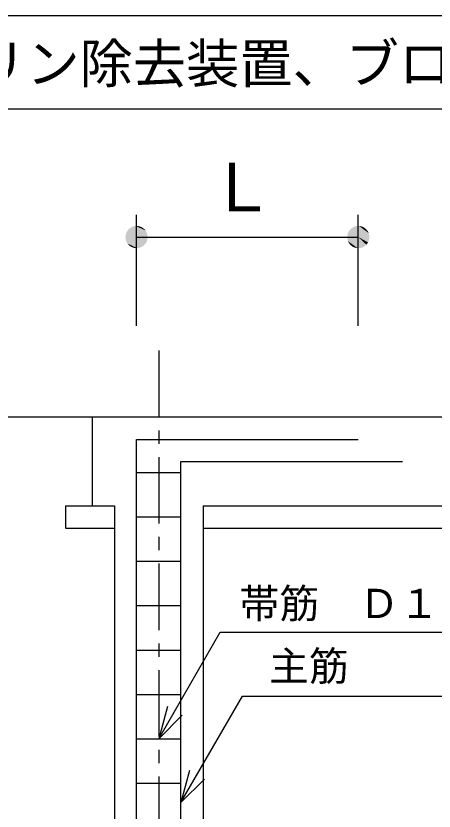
# Model space of a CAD drawing. Units: millimetres, scale not verified. Extents: x -24028 to 8910, y -6308 to 6308.
# Drawn here: x 788 to 1731, y 874 to 2666 of the extents above; entities that cross this region are included whole.
import ezdxf
from ezdxf.enums import TextEntityAlignment as Align

# ---------------------------------------------------------------- set-up
doc = ezdxf.new("R2010")
doc.units = ezdxf.units.MM
doc.header["$LTSCALE"] = 30
doc.linetypes.add('CHAIN1', pattern=[8, 5, -1, 1, -1])
for name, color, linetype, lineweight in [('0-3_製作', 3, 'Continuous', 25), ('0-6_07', 3, 'Continuous', 25), ('1-1_SUNPO', 52, 'Continuous', 25)]:
    doc.layers.add(name, color=color, linetype=linetype, lineweight=lineweight)
doc.styles.add('ＭＳ ゴシック', font='')
doc.styles.get('ＭＳ ゴシック').set_extended_font_data('MS Gothic')

msp = doc.modelspace()

# ---------------------------------------------------------------- linework, layer by layer
at = {"layer": '0-3_製作', "color": 2, "linetype": 'CHAIN1'}
msp.add_line((1110.37, 1911.69), (1110.37, -584.33), dxfattribs=at)
at = {"layer": '0-3_製作', "color": 2}
for p, q in [((3064.43, 1761.69), (-154.63, 1761.69)), ((960.38, 1761.69), (960.38, 1561.69)), ((900.37, 1561.69), (900.37, 1511.69)), ((900.37, 1561.69), (1010.38, 1561.69)), ((1010.38, 1561.69), (1010.38, -118.31)), ((1210.37, 1561.69), (2850.37, 1561.69)), ((1210.37, 1561.69), (1210.37, -118.31)), ((1230.37, 1561.69), (1230.37, 1560.91)), ((900.37, 1511.69), (1010.38, 1511.69)), ((1210.37, 1511.69), (2850.37, 1511.69)), ((1110.37, 1036.94), (1248.94, 1276.94)), ((1248.94, 1276.94), (2648.94, 1276.94)), ((1129.79, 1109.38), (1110.37, 1036.94)), ((1110.37, 1036.94), (1163.41, 1089.97)), ((1179.79, 965.34), (1160.37, 892.89)), ((1160.37, 892.89), (1213.41, 945.92))]:
    msp.add_line(p, q, dxfattribs=at)
at = {"layer": '0-3_製作'}
for p, q in [((1060.37, -268.31), (1060.37, 1711.69)), ((1060.37, 1711.69), (1560.37, 1711.69)), ((1160.37, -218.31), (1160.37, 1661.69)), ((1160.37, 1661.69), (1660.38, 1661.69)), ((1060.37, 1636.94), (1160.37, 1636.94)), ((1060.37, 1536.94), (1160.37, 1536.94)), ((1060.37, 1436.94), (1160.37, 1436.94)), ((1060.37, 1336.94), (1160.37, 1336.94)), ((1060.37, 1236.94), (1160.37, 1236.94)), ((1060.37, 1136.94), (1160.37, 1136.94)), ((1060.37, 1036.94), (1160.37, 1036.94)), ((1060.37, 936.94), (1160.37, 936.94))]:
    msp.add_line(p, q, dxfattribs=at)
at = {"layer": '0-3_製作', "color": 2}
msp.add_lwpolyline([(1160.37, 892.89), (1298.94, 1132.89), (2278.94, 1132.89)], dxfattribs=at)
at = {"layer": '0-6_07'}
for p, q in [((3338.21, 2666.05), (158.67, 2666.05)), ((3338.21, 2456.04), (158.67, 2456.04))]:
    msp.add_line(p, q, dxfattribs=at)
at = {"layer": '1-1_SUNPO', "color": 2}
for p, q in [((1060.37, 1967.61), (1060.37, 2217.61)), ((1560.37, 1967.61), (1560.37, 2217.61)), ((1060.37, 2167.61), (1560.37, 2167.61))]:
    msp.add_line(p, q, dxfattribs=at)
at = {"layer": '1-1_SUNPO'}
for points in [[(1085.37, 2167.61), (1042.15, 2184.72), (1044.44, 2186.87)], [(1085.37, 2167.61), (1044.44, 2186.87), (1046.98, 2188.72)], [(1085.18, 2170.74), (1046.98, 2188.72), (1049.73, 2190.23)], [(1085.37, 2167.61), (1046.98, 2188.72), (1085.18, 2170.74)], [(1084.59, 2173.83), (1049.73, 2190.23), (1052.65, 2191.38)], [(1085.18, 2170.74), (1049.73, 2190.23), (1084.59, 2173.83)], [(1083.62, 2176.81), (1052.65, 2191.38), (1055.69, 2192.17)], [(1084.59, 2173.83), (1052.65, 2191.38), (1083.62, 2176.81)], [(1082.28, 2179.65), (1055.69, 2192.17), (1058.8, 2192.56)], [(1083.62, 2176.81), (1055.69, 2192.17), (1082.28, 2179.65)], [(1080.6, 2182.3), (1058.8, 2192.56), (1061.94, 2192.56)], [(1082.28, 2179.65), (1058.8, 2192.56), (1080.6, 2182.3)], [(1078.6, 2184.72), (1061.94, 2192.56), (1065.06, 2192.17)], [(1080.6, 2182.3), (1061.94, 2192.56), (1078.6, 2184.72)], [(1076.31, 2186.87), (1065.06, 2192.17), (1068.1, 2191.38)], [(1078.6, 2184.72), (1065.06, 2192.17), (1076.31, 2186.87)], [(1073.77, 2188.72), (1068.1, 2191.38), (1071.02, 2190.23)], [(1076.31, 2186.87), (1068.1, 2191.38), (1073.77, 2188.72)], [(1585.37, 2167.61), (1542.15, 2184.72), (1544.44, 2186.87)], [(1585.37, 2167.61), (1544.44, 2186.87), (1546.98, 2188.72)], [(1585.37, 2167.61), (1546.98, 2188.72), (1549.73, 2190.23)], [(1585.37, 2167.61), (1549.73, 2190.23), (1552.65, 2191.38)], [(1585.18, 2170.74), (1552.65, 2191.38), (1555.69, 2192.17)], [(1585.37, 2167.61), (1552.65, 2191.38), (1585.18, 2170.74)], [(1584.59, 2173.83), (1555.69, 2192.17), (1558.8, 2192.56)], [(1585.18, 2170.74), (1555.69, 2192.17), (1584.59, 2173.83)], [(1583.62, 2176.81), (1558.8, 2192.56), (1561.94, 2192.56)], [(1584.59, 2173.83), (1558.8, 2192.56), (1583.62, 2176.81)], [(1582.28, 2179.65), (1561.94, 2192.56), (1565.06, 2192.17)], [(1583.62, 2176.81), (1561.94, 2192.56), (1582.28, 2179.65)], [(1580.6, 2182.3), (1565.06, 2192.17), (1568.1, 2191.38)], [(1582.28, 2179.65), (1565.06, 2192.17), (1580.6, 2182.3)], [(1578.6, 2184.72), (1568.1, 2191.38), (1571.02, 2190.23)], [(1580.6, 2182.3), (1568.1, 2191.38), (1578.6, 2184.72)], [(1576.31, 2186.87), (1571.02, 2190.23), (1573.77, 2188.72)], [(1578.6, 2184.72), (1571.02, 2190.23), (1576.31, 2186.87)], [(1035.57, 2170.74), (1060.32, 2167.61), (1035.37, 2167.61)], [(1085.37, 2167.61), (1035.57, 2170.74), (1036.16, 2173.83)], [(1035.57, 2170.74), (1060.32, 2167.61), (1060.32, 2167.61)], [(1035.57, 2170.74), (1060.33, 2167.62), (1060.32, 2167.61)], [(1035.57, 2170.74), (1060.33, 2167.63), (1060.33, 2167.62)], [(1035.57, 2170.74), (1060.33, 2167.63), (1060.33, 2167.63)], [(1035.57, 2170.74), (1060.33, 2167.64), (1060.33, 2167.63)], [(1035.57, 2170.74), (1060.34, 2167.64), (1060.33, 2167.64)], [(1035.57, 2170.74), (1060.34, 2167.65), (1060.34, 2167.64)], [(1035.57, 2170.74), (1060.35, 2167.65), (1060.34, 2167.65)], [(1035.57, 2170.74), (1060.35, 2167.65), (1060.35, 2167.65)], [(1035.57, 2170.74), (1060.36, 2167.66), (1060.35, 2167.65)], [(1035.57, 2170.74), (1060.36, 2167.66), (1060.36, 2167.66)], [(1035.57, 2170.74), (1060.37, 2167.66), (1060.36, 2167.66)], [(1035.57, 2170.74), (1060.38, 2167.66), (1060.37, 2167.66)], [(1085.37, 2167.61), (1060.38, 2167.66), (1035.57, 2170.74)], [(1085.37, 2167.61), (1036.16, 2173.83), (1037.13, 2176.81)], [(1085.37, 2167.61), (1037.13, 2176.81), (1038.47, 2179.65)], [(1085.37, 2167.61), (1038.47, 2179.65), (1040.15, 2182.3)], [(1085.37, 2167.61), (1040.15, 2182.3), (1042.15, 2184.72)], [(1535.57, 2170.74), (1560.32, 2167.61), (1535.37, 2167.61)], [(1585.37, 2167.61), (1535.57, 2170.74), (1536.16, 2173.83)], [(1535.57, 2170.74), (1560.32, 2167.61), (1560.32, 2167.61)], [(1535.57, 2170.74), (1560.33, 2167.62), (1560.32, 2167.61)], [(1535.57, 2170.74), (1560.33, 2167.63), (1560.33, 2167.62)], [(1535.57, 2170.74), (1560.33, 2167.63), (1560.33, 2167.63)], [(1535.57, 2170.74), (1560.33, 2167.64), (1560.33, 2167.63)], [(1535.57, 2170.74), (1560.34, 2167.64), (1560.33, 2167.64)], [(1535.57, 2170.74), (1560.34, 2167.65), (1560.34, 2167.64)], [(1535.57, 2170.74), (1560.35, 2167.65), (1560.34, 2167.65)], [(1535.57, 2170.74), (1560.35, 2167.65), (1560.35, 2167.65)], [(1535.57, 2170.74), (1560.36, 2167.66), (1560.35, 2167.65)], [(1535.57, 2170.74), (1560.36, 2167.66), (1560.36, 2167.66)], [(1535.57, 2170.74), (1560.37, 2167.66), (1560.36, 2167.66)], [(1535.57, 2170.74), (1560.38, 2167.66), (1560.37, 2167.66)], [(1585.37, 2167.61), (1560.38, 2167.66), (1535.57, 2170.74)], [(1585.37, 2167.61), (1536.16, 2173.83), (1537.13, 2176.81)], [(1585.37, 2167.61), (1537.13, 2176.81), (1538.47, 2179.65)], [(1585.37, 2167.61), (1538.47, 2179.65), (1540.15, 2182.3)], [(1585.37, 2167.61), (1540.15, 2182.3), (1542.15, 2184.72)], [(1060.32, 2167.6), (1035.37, 2167.61), (1060.32, 2167.61)], [(1060.33, 2167.6), (1035.37, 2167.61), (1060.32, 2167.6)], [(1060.33, 2167.59), (1035.37, 2167.61), (1060.33, 2167.6)], [(1060.33, 2167.58), (1035.37, 2167.61), (1060.33, 2167.59)], [(1060.33, 2167.58), (1035.37, 2167.61), (1060.33, 2167.58)], [(1060.34, 2167.57), (1035.37, 2167.61), (1060.33, 2167.58)], [(1060.34, 2167.57), (1035.37, 2167.61), (1060.34, 2167.57)], [(1060.35, 2167.57), (1035.37, 2167.61), (1060.34, 2167.57)], [(1060.35, 2167.56), (1035.37, 2167.61), (1060.35, 2167.57)], [(1082.28, 2155.56), (1035.37, 2167.61), (1060.35, 2167.56)], [(1080.6, 2152.91), (1035.37, 2167.61), (1082.28, 2155.56)], [(1078.6, 2150.49), (1035.37, 2167.61), (1080.6, 2152.91)], [(1076.31, 2148.35), (1035.37, 2167.61), (1078.6, 2150.49)], [(1073.77, 2146.5), (1035.37, 2167.61), (1076.31, 2148.35)], [(1073.77, 2146.5), (1035.57, 2164.47), (1035.37, 2167.61)], [(1071.02, 2144.99), (1035.57, 2164.47), (1073.77, 2146.5)], [(1071.02, 2144.99), (1036.16, 2161.39), (1035.57, 2164.47)], [(1068.1, 2143.83), (1036.16, 2161.39), (1071.02, 2144.99)], [(1068.1, 2143.83), (1037.13, 2158.41), (1036.16, 2161.39)], [(1065.06, 2143.05), (1037.13, 2158.41), (1068.1, 2143.83)], [(1065.06, 2143.05), (1038.47, 2155.56), (1037.13, 2158.41)], [(1061.94, 2142.66), (1038.47, 2155.56), (1065.06, 2143.05)], [(1061.94, 2142.66), (1040.15, 2152.91), (1038.47, 2155.56)], [(1058.8, 2142.66), (1040.15, 2152.91), (1061.94, 2142.66)], [(1058.8, 2142.66), (1042.15, 2150.49), (1040.15, 2152.91)], [(1082.28, 2155.56), (1060.35, 2167.56), (1060.36, 2167.56)], [(1082.28, 2155.56), (1060.36, 2167.56), (1060.37, 2167.56)], [(1082.28, 2155.56), (1060.36, 2167.56), (1060.36, 2167.56)], [(1082.28, 2155.56), (1060.37, 2167.56), (1060.38, 2167.56)], [(1085.37, 2167.61), (1060.38, 2167.66), (1060.38, 2167.66)], [(1085.37, 2167.61), (1060.39, 2167.66), (1060.38, 2167.66)], [(1082.28, 2155.56), (1060.38, 2167.56), (1060.39, 2167.56)], [(1082.28, 2155.56), (1060.38, 2167.56), (1060.38, 2167.56)], [(1085.37, 2167.61), (1060.39, 2167.65), (1060.39, 2167.66)], [(1085.37, 2167.61), (1060.4, 2167.65), (1060.39, 2167.65)], [(1082.28, 2155.56), (1060.39, 2167.56), (1060.4, 2167.57)], [(1082.28, 2155.56), (1060.39, 2167.56), (1060.39, 2167.56)], [(1085.37, 2167.61), (1060.41, 2167.65), (1060.4, 2167.65)], [(1082.28, 2155.56), (1060.4, 2167.57), (1060.41, 2167.57)], [(1085.37, 2167.61), (1060.41, 2167.64), (1060.41, 2167.65)], [(1085.37, 2167.61), (1060.41, 2167.64), (1060.41, 2167.64)], [(1085.37, 2167.61), (1060.42, 2167.63), (1060.41, 2167.64)], [(1082.28, 2155.56), (1060.41, 2167.58), (1060.42, 2167.58)], [(1082.28, 2155.56), (1060.41, 2167.57), (1060.41, 2167.58)], [(1082.28, 2155.56), (1060.41, 2167.57), (1060.41, 2167.57)], [(1085.37, 2167.61), (1060.42, 2167.63), (1060.42, 2167.63)], [(1085.37, 2167.61), (1060.42, 2167.62), (1060.42, 2167.63)], [(1085.37, 2167.61), (1060.42, 2167.61), (1060.42, 2167.62)], [(1085.18, 2164.47), (1060.42, 2167.61), (1085.37, 2167.61)], [(1084.59, 2161.39), (1060.42, 2167.61), (1085.18, 2164.47)], [(1083.62, 2158.41), (1060.42, 2167.61), (1084.59, 2161.39)], [(1082.28, 2155.56), (1060.42, 2167.61), (1083.62, 2158.41)], [(1082.28, 2155.56), (1060.42, 2167.6), (1060.42, 2167.61)], [(1060.42, 2167.61), (1060.42, 2167.61), (1085.37, 2167.61)], [(1082.28, 2155.56), (1060.42, 2167.6), (1060.42, 2167.6)], [(1082.28, 2155.56), (1060.42, 2167.59), (1060.42, 2167.6)], [(1082.28, 2155.56), (1060.42, 2167.58), (1060.42, 2167.59)], [(1560.32, 2167.6), (1535.37, 2167.61), (1560.32, 2167.61)], [(1560.33, 2167.6), (1535.37, 2167.61), (1560.32, 2167.6)], [(1560.33, 2167.59), (1535.37, 2167.61), (1560.33, 2167.6)], [(1560.33, 2167.58), (1535.37, 2167.61), (1560.33, 2167.59)], [(1560.33, 2167.58), (1535.37, 2167.61), (1560.33, 2167.58)], [(1560.34, 2167.57), (1535.37, 2167.61), (1560.33, 2167.58)], [(1560.34, 2167.57), (1535.37, 2167.61), (1560.34, 2167.57)], [(1560.35, 2167.57), (1535.37, 2167.61), (1560.34, 2167.57)], [(1578.6, 2150.49), (1535.37, 2167.61), (1560.35, 2167.57)], [(1576.31, 2148.35), (1535.37, 2167.61), (1578.6, 2150.49)], [(1573.77, 2146.5), (1535.37, 2167.61), (1576.31, 2148.35)], [(1571.02, 2144.99), (1535.37, 2167.61), (1573.77, 2146.5)], [(1568.1, 2143.83), (1535.37, 2167.61), (1571.02, 2144.99)], [(1568.1, 2143.83), (1535.57, 2164.47), (1535.37, 2167.61)], [(1565.06, 2143.05), (1535.57, 2164.47), (1568.1, 2143.83)], [(1565.06, 2143.05), (1536.16, 2161.39), (1535.57, 2164.47)], [(1561.94, 2142.66), (1536.16, 2161.39), (1565.06, 2143.05)], [(1561.94, 2142.66), (1537.13, 2158.41), (1536.16, 2161.39)], [(1558.8, 2142.66), (1537.13, 2158.41), (1561.94, 2142.66)], [(1558.8, 2142.66), (1538.47, 2155.56), (1537.13, 2158.41)], [(1555.69, 2143.05), (1538.47, 2155.56), (1558.8, 2142.66)], [(1555.69, 2143.05), (1540.15, 2152.91), (1538.47, 2155.56)], [(1552.65, 2143.83), (1540.15, 2152.91), (1555.69, 2143.05)], [(1552.65, 2143.83), (1542.15, 2150.49), (1540.15, 2152.91)], [(1578.6, 2150.49), (1560.35, 2167.57), (1560.35, 2167.56)], [(1578.6, 2150.49), (1560.35, 2167.56), (1560.36, 2167.56)], [(1578.6, 2150.49), (1560.36, 2167.56), (1560.37, 2167.56)], [(1578.6, 2150.49), (1560.36, 2167.56), (1560.36, 2167.56)], [(1578.6, 2150.49), (1560.37, 2167.56), (1560.38, 2167.56)], [(1585.37, 2167.61), (1560.38, 2167.66), (1560.38, 2167.66)], [(1585.37, 2167.61), (1560.39, 2167.66), (1560.38, 2167.66)], [(1578.6, 2150.49), (1560.38, 2167.56), (1560.39, 2167.56)], [(1578.6, 2150.49), (1560.38, 2167.56), (1560.38, 2167.56)], [(1585.37, 2167.61), (1560.39, 2167.65), (1560.39, 2167.66)], [(1585.37, 2167.61), (1560.4, 2167.65), (1560.39, 2167.65)], [(1578.6, 2150.49), (1560.39, 2167.56), (1560.4, 2167.57)], [(1578.6, 2150.49), (1560.39, 2167.56), (1560.39, 2167.56)], [(1585.37, 2167.61), (1560.41, 2167.65), (1560.4, 2167.65)], [(1578.6, 2150.49), (1560.4, 2167.57), (1560.41, 2167.57)], [(1585.37, 2167.61), (1560.41, 2167.64), (1560.41, 2167.65)], [(1585.37, 2167.61), (1560.41, 2167.64), (1560.41, 2167.64)], [(1585.37, 2167.61), (1560.42, 2167.63), (1560.41, 2167.64)], [(1578.6, 2150.49), (1560.41, 2167.58), (1560.42, 2167.58)], [(1578.6, 2150.49), (1560.41, 2167.57), (1560.41, 2167.58)], [(1578.6, 2150.49), (1560.41, 2167.57), (1560.41, 2167.57)], [(1585.37, 2167.61), (1560.42, 2167.63), (1560.42, 2167.63)], [(1585.37, 2167.61), (1560.42, 2167.62), (1560.42, 2167.63)], [(1585.37, 2167.61), (1560.42, 2167.61), (1560.42, 2167.62)], [(1585.18, 2164.47), (1560.42, 2167.61), (1585.37, 2167.61)], [(1584.59, 2161.39), (1560.42, 2167.61), (1585.18, 2164.47)], [(1583.62, 2158.41), (1560.42, 2167.61), (1584.59, 2161.39)], [(1582.28, 2155.56), (1560.42, 2167.61), (1583.62, 2158.41)], [(1580.6, 2152.91), (1560.42, 2167.61), (1582.28, 2155.56)], [(1580.6, 2152.91), (1560.42, 2167.6), (1560.42, 2167.61)], [(1560.42, 2167.61), (1560.42, 2167.61), (1585.37, 2167.61)], [(1580.6, 2152.91), (1560.42, 2167.6), (1560.42, 2167.6)], [(1580.6, 2152.91), (1560.42, 2167.59), (1560.42, 2167.6)], [(1580.6, 2152.91), (1560.42, 2167.58), (1560.42, 2167.59)], [(1578.6, 2150.49), (1560.42, 2167.58), (1580.6, 2152.91)], [(1055.69, 2143.05), (1042.15, 2150.49), (1058.8, 2142.66)], [(1055.69, 2143.05), (1044.44, 2148.35), (1042.15, 2150.49)], [(1052.65, 2143.83), (1044.44, 2148.35), (1055.69, 2143.05)], [(1052.65, 2143.83), (1046.98, 2146.5), (1044.44, 2148.35)], [(1049.73, 2144.99), (1046.98, 2146.5), (1052.65, 2143.83)], [(1549.73, 2144.99), (1542.15, 2150.49), (1552.65, 2143.83)], [(1549.73, 2144.99), (1544.44, 2148.35), (1542.15, 2150.49)], [(1546.98, 2146.5), (1544.44, 2148.35), (1549.73, 2144.99)]]:
    msp.add_solid(points, dxfattribs=at)

# ---------------------------------------------------------------- texts
at = {"layer": '0-3_製作', "color": 4, "style": 'ＭＳ ゴシック'}
for s, p in [('帯筋\u3000Ｄ１０－１００＠', (1292.4, 1289.03)), ('主筋', (1358.94, 1147.89))]:
    msp.add_text(s, height=65.98, dxfattribs=at).set_placement(p, align=Align.BOTTOM_LEFT)
at = {"layer": '0-6_07', "color": 4, "style": 'ＭＳ ゴシック'}
msp.add_text('参考図：リン除去装置、ブロワ\u3000平断面図', height=87.98, dxfattribs=at).set_placement((211.97, 2488.52), align=Align.BOTTOM_LEFT)
at = {"layer": '1-1_SUNPO', "color": 4, "style": 'ＭＳ ゴシック'}
msp.add_text('Ｌ', height=110, dxfattribs=at).set_placement((1222.87, 2192.35), align=Align.BOTTOM_LEFT)

doc.saveas('drawing.dxf')
